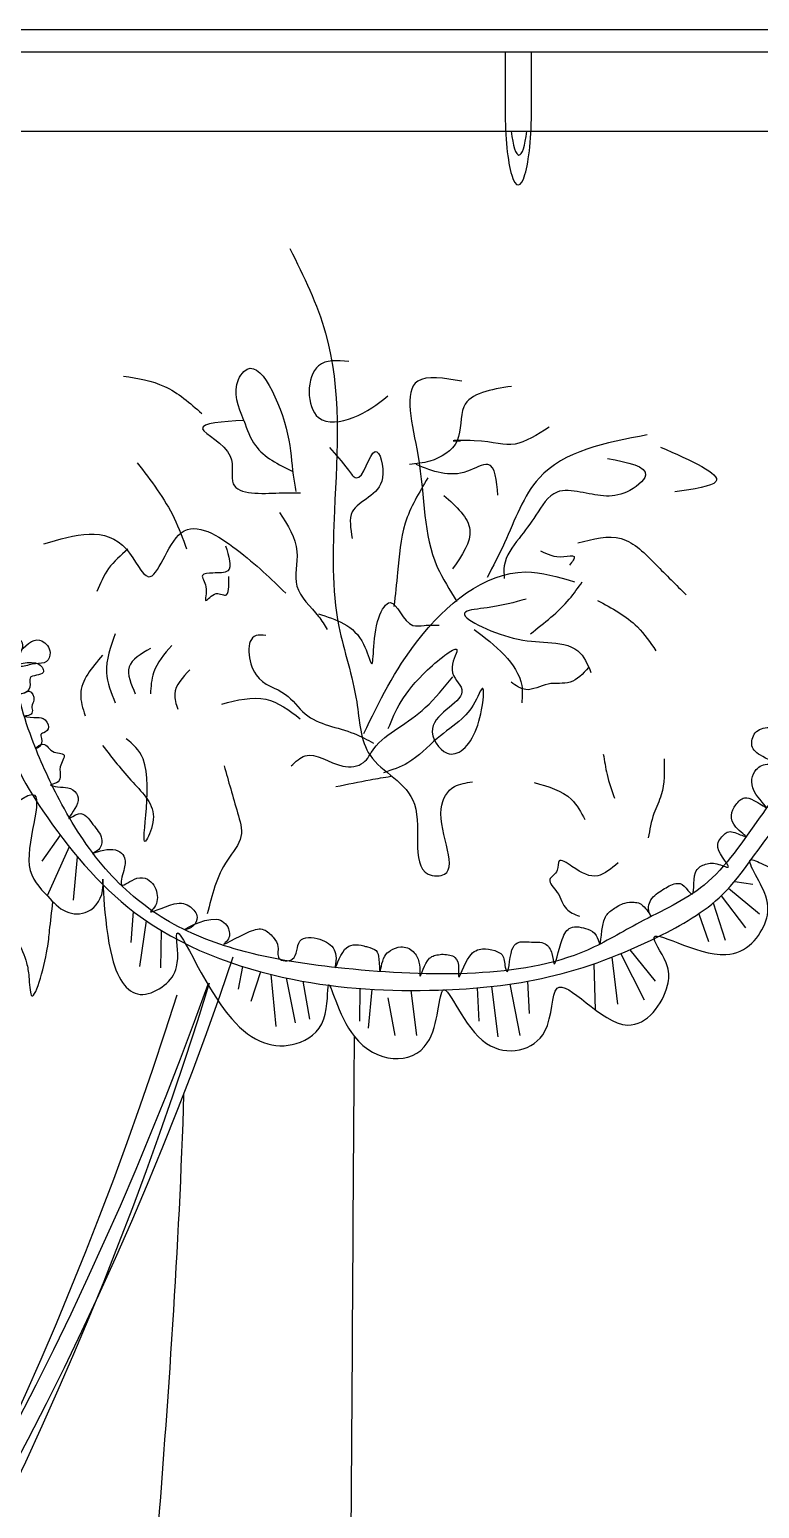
# Model space of a CAD drawing. Header units: inches. Extents: x 8.9 to 51.4, y 16 to 40.8.
# Drawn here: x 40.062 to 40.572, y 19.285 to 20.318 of the extents above; entities that cross this region are included whole.
import ezdxf

# ---------------------------------------------------------------- set-up
doc = ezdxf.new("R2010")
doc.units = ezdxf.units.IN
doc.header["$MEASUREMENT"] = 0
doc.layers.add('02', color=2, linetype='Continuous')
doc.layers.add('4', color=4, linetype='Continuous')

msp = doc.modelspace()

# ---------------------------------------------------------------- linework, layer by layer
at = {"layer": '02'}
for p, q in [((38.8495, 20.3024), (42.3624, 20.3023)), ((40.3945, 20.3024), (40.3945, 20.2616)), ((40.4129, 20.2608), (40.4129, 20.3024)), ((38.8508, 20.2469), (42.3617, 20.2469)), ((40.0837, 19.755), (40.0708, 19.7369)), ((40.09, 19.7469), (40.0746, 19.7127)), ((40.0956, 19.74), (40.0926, 19.7097)), ((40.5507, 19.718), (40.5722, 19.7001)), ((40.5549, 19.7227), (40.5676, 19.7208)), ((40.5399, 19.7077), (40.5482, 19.6816)), ((40.5455, 19.7127), (40.5624, 19.6903)), ((40.1347, 19.7018), (40.1331, 19.68)), ((40.1436, 19.6953), (40.139, 19.6633)), ((40.5298, 19.7002), (40.5366, 19.6808)), ((40.1543, 19.6885), (40.1538, 19.6623)), ((40.4753, 19.6722), (40.4916, 19.64)), ((40.4816, 19.6749), (40.4993, 19.6531)), ((40.2109, 19.6633), (40.2081, 19.6475)), ((40.4565, 19.6651), (40.4575, 19.633)), ((40.469, 19.6698), (40.4731, 19.6369)), ((40.2236, 19.6596), (40.2168, 19.6388)), ((40.2309, 19.6577), (40.2342, 19.6214)), ((40.2415, 19.6553), (40.2479, 19.6239)), ((40.2532, 19.653), (40.2579, 19.6264)), ((40.4102, 19.653), (40.4114, 19.6305)), ((40.293, 19.6479), (40.2927, 19.6251)), ((40.3014, 19.6473), (40.2989, 19.6201)), ((40.3126, 19.6413), (40.3175, 19.6152)), ((40.3287, 19.6465), (40.3325, 19.6152)), ((40.375, 19.6484), (40.3762, 19.625)), ((40.3849, 19.6493), (40.3894, 19.6141)), ((40.3979, 19.651), (40.4048, 19.6152))]:
    msp.add_line(p, q, dxfattribs=at)
for centre, radius, start, end in [((37.97, 20.4209), 2.3573, 297.8194, 341.4247), ((37.7079, 20.4127), 2.5942, 304.1114, 342.9485), ((37.885, 20.4746), 2.445, 298.9935, 340.3152), ((37.7047, 20.4176), 2.5795, 304.1114, 342.537)]:
    msp.add_arc(centre, radius, start, end, dxfattribs=at)
for centre, major_axis, ratio, start_param, end_param in [((40.4037, 20.2616), (0, 0.0523), 0.176397, 1.570796, 4.728041), ((40.4042, 20.2663), (0, 0.0361), 0.176643, 2.136708, 4.146478)]:
    msp.add_ellipse(centre, major_axis=major_axis, ratio=ratio, start_param=start_param, end_param=end_param, dxfattribs=at)
for points, knots in [([(40.2442, 20.1649), (40.2537, 20.1455), (40.2818, 20.0885), (40.2752, 19.9962), (40.2727, 19.9085), (40.2923, 19.8548), (40.2937, 19.804), (40.3456, 19.7854), (40.326, 19.7266), (40.3658, 19.7265), (40.3417, 19.7657), (40.3565, 19.7903), (40.3672, 19.7916), (40.3716, 19.7922)], [0, 0, 0, 0, 0.421094, 1.239066, 1.770476, 2.127175, 2.379814, 2.68354, 3.020392, 3.06127, 3.367626, 3.48674, 3.57101, 3.57101, 3.57101, 3.57101]), ([(40.212, 20.0448), (40.2081, 20.0545), (40.2033, 20.0666), (40.2215, 20.0943), (40.2453, 20.0385), (40.2451, 20.0126), (40.2476, 19.9991), (40.2483, 19.9952)], [0, 0, 0, 0, 0.1896769, 0.2348797, 0.5861439, 0.7758209, 0.852064, 0.852064, 0.852064, 0.852064]), ([(40.2853, 20.086), (40.2773, 20.0867), (40.2556, 20.0885), (40.2551, 20.0395), (40.2919, 20.0456), (40.3052, 20.0562), (40.3125, 20.0619)], [0, 0, 0, 0, 0.1404812, 0.3787076, 0.5376463, 0.7250344, 0.7250344, 0.7250344, 0.7250344]), ([(40.1279, 20.0758), (40.1378, 20.0742), (40.1586, 20.0709), (40.1743, 20.0569), (40.1826, 20.0496)], [0, 0, 0, 0, 0.1934187, 0.406058, 0.406058, 0.406058, 0.406058]), ([(40.3642, 20.0723), (40.3519, 20.0743), (40.3191, 20.0798), (40.3404, 20.0042), (40.336, 19.9574), (40.3558, 19.9264), (40.3608, 19.9184)], [0, 0, 0, 0, 0.202498, 0.539737, 1.064611, 1.245906, 1.245906, 1.245906, 1.245906]), ([(40.399, 20.0686), (40.3846, 20.0664), (40.3605, 20.0626), (40.3658, 20.0283), (40.345, 20.0158), (40.3324, 20.0145), (40.3277, 20.014)], [0, 0, 0, 0, 0.2381579, 0.3975145, 0.5538484, 0.6489667, 0.6489667, 0.6489667, 0.6489667]), ([(40.212, 20.0448), (40.1971, 20.0439), (40.1684, 20.0422), (40.2089, 20.0245), (40.1982, 19.9918), (40.232, 19.9944), (40.247, 19.9942), (40.2516, 19.9942)], [0, 0, 0, 0, 0.1935323, 0.3725697, 0.4998999, 0.7151517, 0.8136547, 0.8136547, 0.8136547, 0.8136547]), ([(40.212, 20.0448), (40.2142, 20.0386), (40.22, 20.022), (40.2361, 20.0141), (40.2461, 20.0091)], [0, 0, 0, 0, 0.1264517, 0.335217, 0.335217, 0.335217, 0.335217]), ([(40.4252, 20.0401), (40.4169, 20.0348), (40.3996, 20.0239), (40.3842, 20.0315), (40.3533, 20.0306), (40.3614, 20.0306), (40.3634, 20.0306)], [0, 0, 0, 0, 0.1748079, 0.3631095, 0.4569355, 0.4882108, 0.4882108, 0.4882108, 0.4882108]), ([(40.4938, 20.0347), (40.4646, 20.0291), (40.417, 20.0201), (40.3981, 19.9659), (40.3861, 19.943), (40.382, 19.9351)], [0, 0, 0, 0, 0.534889, 0.872433, 1.050024, 1.050024, 1.050024, 1.050024]), ([(40.2719, 20.0258), (40.2761, 20.0211), (40.2818, 20.0147), (40.2942, 19.9973), (40.3031, 20.0378), (40.3156, 19.9933), (40.2833, 19.9878), (40.2865, 19.9692), (40.2877, 19.9624)], [0, 0, 0, 0, 0.1356633, 0.1847962, 0.3342095, 0.460632, 0.6697984, 0.7913497, 0.7913497, 0.7913497, 0.7913497]), ([(40.5031, 20.0262), (40.5244, 20.0168), (40.5594, 20.0014), (40.5262, 19.9968), (40.5132, 19.995)], [0, 0, 0, 0, 0.2993704, 0.4927892, 0.4927892, 0.4927892, 0.4927892]), ([(40.1375, 20.0152), (40.147, 20.0028), (40.1613, 19.9842), (40.1693, 19.9623), (40.1719, 19.955)], [0, 0, 0, 0, 0.3061263, 0.4585141, 0.4585141, 0.4585141, 0.4585141]), ([(40.3895, 19.9926), (40.3886, 20.0028), (40.3871, 20.0199), (40.3603, 20.0028), (40.344, 20.0093), (40.3324, 20.014)], [0, 0, 0, 0, 0.1482502, 0.2471441, 0.4837819, 0.4837819, 0.4837819, 0.4837819]), ([(40.4661, 20.0183), (40.48, 20.0156), (40.5024, 20.0111), (40.4738, 19.9881), (40.4532, 19.9942), (40.4275, 19.9977), (40.4164, 19.9782), (40.4042, 19.9623), (40.393, 19.9477), (40.3937, 19.9374), (40.3939, 19.9344)], [0, 0, 0, 0, 0.190809, 0.307429, 0.520567, 0.627135, 0.771099, 0.902805, 1.045763, 1.103847, 1.103847, 1.103847, 1.103847]), ([(40.3406, 20.0047), (40.3344, 19.9944), (40.3221, 19.9741), (40.32, 19.9421), (40.3177, 19.9228), (40.3168, 19.9149)], [0, 0, 0, 0, 0.2330044, 0.4614024, 0.6186459, 0.6186459, 0.6186459, 0.6186459]), ([(40.3518, 19.9924), (40.3604, 19.9847), (40.3774, 19.9693), (40.3643, 19.9504), (40.3578, 19.9411)], [0, 0, 0, 0, 0.1985766, 0.3941226, 0.3941226, 0.3941226, 0.3941226]), ([(40.0723, 19.9586), (40.0939, 19.965), (40.1247, 19.9742), (40.1484, 19.9188), (40.1642, 19.984), (40.2121, 19.9526), (40.2311, 19.934), (40.2412, 19.9241)], [0, 0, 0, 0, 0.379455, 0.541001, 0.793289, 1.056797, 1.360637, 1.360637, 1.360637, 1.360637]), ([(40.2369, 19.9804), (40.2426, 19.9717), (40.2529, 19.956), (40.2442, 19.9269), (40.2619, 19.9123), (40.2683, 19.9019), (40.2702, 19.8988)], [0, 0, 0, 0, 0.1955461, 0.3543637, 0.5251828, 0.5967777, 0.5967777, 0.5967777, 0.5967777]), ([(40.4454, 19.9592), (40.456, 19.962), (40.477, 19.9677), (40.5001, 19.9437), (40.514, 19.9299), (40.521, 19.923)], [0, 0, 0, 0, 0.1996629, 0.3982818, 0.5948836, 0.5948836, 0.5948836, 0.5948836]), ([(40.1309, 19.9548), (40.126, 19.9506), (40.1164, 19.9424), (40.1116, 19.9308), (40.1093, 19.9252)], [0, 0, 0, 0, 0.1251786, 0.2439062, 0.2439062, 0.2439062, 0.2439062]), ([(40.1991, 19.9573), (40.2015, 19.9499), (40.2054, 19.938), (40.1919, 19.9384), (40.18, 19.9376), (40.1877, 19.929), (40.183, 19.9143), (40.1919, 19.9268), (40.2007, 19.9204), (40.2017, 19.9296), (40.2015, 19.9336), (40.2014, 19.9358)], [0, 0, 0, 0, 0.1158873, 0.1849384, 0.2333387, 0.2881114, 0.3510627, 0.4078362, 0.4553759, 0.4935691, 0.5407826, 0.5407826, 0.5407826, 0.5407826]), ([(40.4193, 19.9537), (40.4239, 19.9514), (40.4305, 19.9481), (40.4452, 19.9514), (40.4415, 19.9461), (40.4396, 19.9436)], [0, 0, 0, 0, 0.1099986, 0.1566882, 0.2014042, 0.2014042, 0.2014042, 0.2014042]), ([(40.2958, 19.8261), (40.3065, 19.8482), (40.3299, 19.8965), (40.3906, 19.9478), (40.4315, 19.9355), (40.4429, 19.9321)], [0, 0, 0, 0, 0.493689, 1.080283, 1.309729, 1.309729, 1.309729, 1.309729]), ([(40.4122, 19.8958), (40.4219, 19.9033), (40.4356, 19.9139), (40.4455, 19.9279), (40.4484, 19.932)], [0, 0, 0, 0, 0.2391541, 0.3384423, 0.3384423, 0.3384423, 0.3384423]), ([(40.264, 19.9096), (40.2764, 19.9059), (40.2935, 19.9007), (40.3039, 19.8622), (40.3007, 19.9014), (40.3166, 19.9255), (40.3246, 19.8992), (40.339, 19.9021), (40.345, 19.9018), (40.3485, 19.9017)], [0, 0, 0, 0, 0.2505663, 0.3440867, 0.555339, 0.6421852, 0.7895839, 0.841717, 0.9112279, 0.9112279, 0.9112279, 0.9112279]), ([(40.4092, 19.92), (40.401, 19.9177), (40.3884, 19.9142), (40.3521, 19.9111), (40.3999, 19.8901), (40.4221, 19.8904), (40.4468, 19.8874), (40.4521, 19.8744), (40.4545, 19.8686)], [0, 0, 0, 0, 0.1831614, 0.2844624, 0.5333561, 0.6935299, 0.8381581, 0.9539387, 0.9539387, 0.9539387, 0.9539387]), ([(40.4591, 19.9191), (40.4691, 19.9137), (40.4855, 19.9049), (40.4959, 19.8897), (40.4999, 19.8839)], [0, 0, 0, 0, 0.2197534, 0.3587042, 0.3587042, 0.3587042, 0.3587042]), ([(40.0234, 19.896), (40.0271, 19.8966), (40.0347, 19.8979), (40.0355, 19.8786), (40.0401, 19.8965), (40.05, 19.8953), (40.057, 19.8916), (40.0581, 19.8849), (40.0501, 19.8764), (40.0617, 19.8918), (40.0719, 19.8917), (40.078, 19.884), (40.0748, 19.8746), (40.0653, 19.8755), (40.0598, 19.8729), (40.0475, 19.8727), (40.0681, 19.8797), (40.0746, 19.8658), (40.0609, 19.8676), (40.0633, 19.8592), (40.0608, 19.8535), (40.0496, 19.8531), (40.0583, 19.8539), (40.0629, 19.8571), (40.0669, 19.8497), (40.0629, 19.8455), (40.065, 19.8411), (40.0621, 19.8382), (40.0557, 19.8384), (40.0664, 19.8367), (40.0718, 19.8381), (40.0771, 19.831), (40.0735, 19.8267), (40.0696, 19.8261), (40.0709, 19.8214), (40.071, 19.8174), (40.0645, 19.8145), (40.0732, 19.8217), (40.0763, 19.8116), (40.0899, 19.8129), (40.082, 19.8029), (40.0846, 19.7964), (40.0821, 19.791), (40.0744, 19.7903), (40.0837, 19.7881), (40.0887, 19.7891), (40.096, 19.7847), (40.0972, 19.7759), (40.0851, 19.7626), (40.0992, 19.7737), (40.1063, 19.762), (40.1136, 19.7545), (40.1125, 19.7454), (40.1018, 19.7402), (40.1203, 19.7483), (40.1302, 19.7403), (40.1283, 19.7307), (40.1237, 19.7155), (40.1361, 19.7263), (40.1466, 19.7248), (40.1527, 19.7148), (40.1512, 19.7059), (40.143, 19.6985), (40.1638, 19.7094), (40.174, 19.7067), (40.1807, 19.6985), (40.1776, 19.6912), (40.1629, 19.6857), (40.1911, 19.7015), (40.202, 19.6912), (40.2024, 19.6829), (40.1932, 19.6754), (40.2146, 19.6883), (40.2255, 19.6906), (40.2326, 19.6841), (40.237, 19.6774), (40.2339, 19.6671), (40.2504, 19.6663), (40.2475, 19.6847), (40.2655, 19.6837), (40.275, 19.6772), (40.2769, 19.6694), (40.2744, 19.6562), (40.28, 19.6753), (40.2883, 19.6791), (40.2943, 19.6781), (40.2995, 19.6767), (40.3053, 19.6751), (40.3067, 19.6683), (40.3067, 19.6539), (40.3087, 19.6702), (40.3147, 19.6749), (40.322, 19.6783), (40.3309, 19.6747), (40.3349, 19.6665), (40.335, 19.6609), (40.3348, 19.6531), (40.3389, 19.6691), (40.3456, 19.6712), (40.3498, 19.6719), (40.3513, 19.6719)], [0, 0, 0, 0, 11.521072, 23.843859, 36.113152, 47.231064, 55.621999, 63.203862, 69.020465, 85.474046, 94.222552, 106.325846, 114.425994, 123.899099, 135.198045, 139.853579, 158.557298, 166.360122, 178.355831, 183.589326, 192.467399, 199.546917, 206.418642, 210.763759, 219.167582, 224.957528, 229.557405, 234.090142, 237.78302, 245.897193, 254.026663, 262.55401, 268.869026, 271.046876, 275.08839, 282.146865, 285.763907, 291.425936, 302.730523, 313.024591, 323.312386, 332.258231, 338.124096, 343.271152, 349.195947, 358.185504, 366.98689, 375.1601, 390.092303, 399.190385, 414.325381, 428.554479, 437.827561, 443.695153, 458.701835, 472.936028, 483.539671, 495.846684, 509.905408, 518.810296, 533.336884, 546.623805, 548.903263, 569.057461, 582.974583, 593.480654, 601.415905, 608.625827, 635.904231, 649.123415, 658.824191, 662.243362, 685.326793, 697.526881, 707.848409, 716.856681, 726.557457, 737.873203, 754.483017, 771.490035, 786.482513, 793.910063, 802.006306, 819.306164, 827.605168, 836.510057, 839.834036, 847.773333, 855.416521, 865.920323, 879.425587, 886.263945, 895.699638, 906.927805, 917.023729, 926.724505, 928.335705, 942.167404, 951.589523, 956.987737, 956.987737, 956.987737, 956.987737]), ([(40.1221, 19.8958), (40.1188, 19.8867), (40.1129, 19.8704), (40.1193, 19.8545), (40.1221, 19.8475)], [0, 0, 0, 0, 0.1830347, 0.3275693, 0.3275693, 0.3275693, 0.3275693]), ([(40.2274, 19.8945), (40.2249, 19.8948), (40.2125, 19.8963), (40.2161, 19.8608), (40.2414, 19.8572), (40.257, 19.8327), (40.283, 19.8301), (40.2982, 19.8217), (40.3026, 19.8193)], [0, 0, 0, 0, 0.0449995, 0.2248604, 0.3870705, 0.5142999, 0.7566044, 0.8572111, 0.8572111, 0.8572111, 0.8572111]), ([(40.3729, 19.8988), (40.3802, 19.8933), (40.3939, 19.8828), (40.4074, 19.8639), (40.4065, 19.8516), (40.4061, 19.8475)], [0, 0, 0, 0, 0.1831087, 0.3431924, 0.4226012, 0.4226012, 0.4226012, 0.4226012]), ([(40.6062, 19.8163), (40.5988, 19.8164), (40.5819, 19.818), (40.5873, 19.7871), (40.565, 19.7582), (40.5397, 19.7177), (40.491, 19.6967), (40.4419, 19.6662), (40.3696, 19.6556), (40.2879, 19.6602), (40.2143, 19.6706), (40.1558, 19.6933), (40.1124, 19.7306), (40.0837, 19.776), (40.0614, 19.8257), (40.0514, 19.86), (40.0538, 19.8884), (40.036, 19.8854), (40.0269, 19.8858), (40.0234, 19.8859)], [3.403148, 3.403148, 3.403148, 3.403148, 3.494804, 3.616863, 3.733754, 4.034427, 4.287664, 4.488595, 4.87789, 5.322192, 5.688039, 5.959648, 6.226439, 6.508811, 6.737801, 7.019342, 7.035002, 7.125177, 7.181092, 7.181092, 7.181092, 7.181092]), ([(40.1131, 19.8807), (40.1057, 19.872), (40.0946, 19.859), (40.0994, 19.8436), (40.101, 19.8385)], [0, 0, 0, 0, 0.2044277, 0.3056574, 0.3056574, 0.3056574, 0.3056574]), ([(40.1467, 19.8854), (40.1402, 19.8817), (40.1271, 19.8743), (40.1331, 19.8606), (40.1361, 19.8537)], [0, 0, 0, 0, 0.128473, 0.2568942, 0.2568942, 0.2568942, 0.2568942]), ([(40.1616, 19.8876), (40.1564, 19.8816), (40.1478, 19.8717), (40.147, 19.8588), (40.1467, 19.8537)], [0, 0, 0, 0, 0.1506977, 0.2491902, 0.2491902, 0.2491902, 0.2491902]), ([(40.3129, 19.8295), (40.3179, 19.8418), (40.3254, 19.8603), (40.3676, 19.8932), (40.3528, 19.8688), (40.3756, 19.8514), (40.3332, 19.8368), (40.3556, 19.8038), (40.3779, 19.8245), (40.3815, 19.8664), (40.373, 19.846), (40.364, 19.8348), (40.3451, 19.8224), (40.33, 19.8053), (40.3154, 19.8006), (40.3095, 19.7987)], [0, 0, 0, 0, 0.324325, 0.486535, 0.579237, 0.679798, 0.904686, 1.035808, 1.211482, 1.392744, 1.443025, 1.555469, 1.699495, 1.875169, 1.996321, 1.996321, 1.996321, 1.996321]), ([(40.0234, 19.8716), (40.0299, 19.8714), (40.0475, 19.8708), (40.0418, 19.8198), (40.0734, 19.7653), (40.1365, 19.6885), (40.2398, 19.6498), (40.3395, 19.6443), (40.427, 19.6529), (40.4933, 19.6782), (40.5528, 19.7121), (40.5755, 19.7545), (40.6012, 19.7788), (40.5957, 19.7992), (40.6036, 19.7996), (40.6062, 19.7998)], [0, 0, 0, 0, 20.896685, 56.082304, 143.937634, 259.724367, 404.984952, 528.928334, 622.281062, 721.331139, 786.575874, 864.22403, 893.058722, 910.137915, 918.532207, 918.532207, 918.532207, 918.532207]), ([(40.1743, 19.8706), (40.1692, 19.8653), (40.1613, 19.857), (40.1646, 19.8467), (40.1658, 19.8431)], [0, 0, 0, 0, 0.1314316, 0.2024565, 0.2024565, 0.2024565, 0.2024565]), ([(40.4528, 19.8722), (40.4489, 19.8678), (40.4412, 19.8593), (40.4241, 19.8628), (40.4102, 19.8538), (40.4021, 19.8595), (40.3987, 19.8619)], [0, 0, 0, 0, 0.1084882, 0.2105285, 0.3153418, 0.3911242, 0.3911242, 0.3911242, 0.3911242]), ([(40.0256, 19.8645), (40.0236, 19.8443), (40.0207, 19.816), (40.0322, 19.7605), (40.0517, 19.7778), (40.0763, 19.7909), (40.0518, 19.7352), (40.0731, 19.7148), (40.086, 19.6999), (40.1059, 19.6992), (40.1137, 19.7125), (40.1132, 19.7383), (40.1133, 19.6681), (40.1347, 19.6386), (40.1573, 19.6492), (40.168, 19.6634), (40.1593, 19.7124), (40.1953, 19.6176), (40.2419, 19.6022), (40.2717, 19.6219), (40.2691, 19.6689), (40.2842, 19.5972), (40.3486, 19.5922), (40.3476, 19.673), (40.3736, 19.5953), (40.4292, 19.6073), (40.425, 19.6726), (40.4777, 19.6006), (40.5084, 19.642), (40.5097, 19.6655), (40.4837, 19.6994), (40.5502, 19.6561), (40.5773, 19.6895), (40.5798, 19.7139), (40.5576, 19.7439), (40.5844, 19.7291), (40.5967, 19.7273), (40.6062, 19.7274)], [0, 0, 0, 0, 0.333911, 0.469578, 0.586313, 0.60966, 0.849659, 0.971372, 1.052907, 1.126006, 1.224468, 1.234903, 1.487288, 1.650335, 1.729855, 1.805118, 1.909466, 2.248152, 2.4828, 2.608504, 2.724092, 2.919575, 3.168906, 3.357116, 3.591356, 3.794109, 3.94605, 4.216913, 4.408826, 4.471435, 4.577207, 4.827466, 5.005242, 5.08872, 5.222871, 5.276145, 5.423647, 5.423647, 5.423647, 5.423647]), ([(40.2451, 19.8034), (40.2482, 19.8064), (40.2585, 19.8164), (40.2761, 19.8012), (40.2963, 19.8034), (40.3037, 19.8192), (40.3201, 19.8301), (40.3408, 19.8443), (40.3519, 19.8582), (40.3579, 19.8657)], [0, 0, 0, 0, 0.07891, 0.2588924, 0.3549148, 0.4338079, 0.5793038, 0.7371236, 0.9271352, 0.9271352, 0.9271352, 0.9271352]), ([(40.1966, 19.8466), (40.2072, 19.8494), (40.2272, 19.8547), (40.2436, 19.8422), (40.2513, 19.8364)], [0, 0, 0, 0, 0.2037421, 0.3851071, 0.3851071, 0.3851071, 0.3851071]), ([(40.3513, 19.6719), (40.3544, 19.6716), (40.3606, 19.6711), (40.3624, 19.6633), (40.3613, 19.6501), (40.3677, 19.6721), (40.378, 19.6765), (40.3864, 19.675), (40.3943, 19.6715), (40.3938, 19.6651), (40.3971, 19.6552), (40.3973, 19.6735), (40.403, 19.6813), (40.4125, 19.6799), (40.4225, 19.6812), (40.4277, 19.6734), (40.4286, 19.6582), (40.4329, 19.6815), (40.4396, 19.6925), (40.4512, 19.6902), (40.4585, 19.6865), (40.4619, 19.672), (40.4611, 19.6973), (40.4703, 19.7035), (40.477, 19.7081), (40.4858, 19.7084), (40.4914, 19.707), (40.4977, 19.6965), (40.4939, 19.7027), (40.4953, 19.7111), (40.5045, 19.7168), (40.5113, 19.7212), (40.5184, 19.7216), (40.5211, 19.7176), (40.528, 19.7099), (40.5242, 19.7292), (40.5338, 19.7351), (40.5416, 19.7362), (40.5564, 19.729), (40.5394, 19.7452), (40.5453, 19.7536), (40.5511, 19.7589), (40.5564, 19.7562), (40.5657, 19.7528), (40.5501, 19.763), (40.5531, 19.7744), (40.5614, 19.7825), (40.5689, 19.7795), (40.5822, 19.7705), (40.5643, 19.7867), (40.5676, 19.8008), (40.5769, 19.8058), (40.5901, 19.8024), (40.5732, 19.8101), (40.5654, 19.816), (40.5683, 19.8284), (40.5785, 19.8312), (40.5904, 19.8286), (40.5893, 19.8204), (40.5929, 19.8103), (40.5875, 19.8347), (40.6057, 19.8298), (40.6063, 19.8216), (40.6063, 19.8146), (40.6062, 19.8141), (40.6062, 19.8141)], [0, 0, 0, 0, 0.041416, 0.081012, 0.10814, 0.186594, 0.237095, 0.279328, 0.308335, 0.351356, 0.364555, 0.437952, 0.469261, 0.508995, 0.563651, 0.604178, 0.638149, 0.725341, 0.774204, 0.832263, 0.868001, 0.896289, 0.988022, 1.025176, 1.069848, 1.101496, 1.146168, 1.178233, 1.184841, 1.23454, 1.288377, 1.336716, 1.351319, 1.386477, 1.402992, 1.4774, 1.51668, 1.560587, 1.60031, 1.676032, 1.72049, 1.739186, 1.783862, 1.802332, 1.84775, 1.923629, 1.96102, 1.994319, 2.041404, 2.109333, 2.183158, 2.230937, 2.260571, 2.319828, 2.371791, 2.417224, 2.468415, 2.514906, 2.56391, 2.575526, 2.645697, 2.697288, 2.747248, 2.769285, 2.776541, 2.776541, 2.776541, 2.776541]), ([(40.1133, 19.8177), (40.12, 19.8091), (40.1324, 19.7928), (40.1536, 19.7729), (40.1351, 19.7305), (40.1532, 19.8031), (40.1344, 19.8186), (40.1298, 19.8224)], [0, 0, 0, 0, 0.22006, 0.41404, 0.511943, 0.883753, 1.004682, 1.004682, 1.004682, 1.004682]), ([(40.4631, 19.8117), (40.4639, 19.8069), (40.4655, 19.7964), (40.469, 19.7863), (40.4709, 19.7808)], [0, 0, 0, 0, 0.0946726, 0.2098516, 0.2098516, 0.2098516, 0.2098516]), ([(40.5056, 19.8083), (40.5058, 19.7997), (40.5061, 19.7864), (40.4974, 19.7692), (40.4955, 19.7588), (40.4945, 19.7531)], [0, 0, 0, 0, 0.1655807, 0.2575464, 0.3728517, 0.3728517, 0.3728517, 0.3728517]), ([(40.1981, 19.8036), (40.2012, 19.7928), (40.2057, 19.7769), (40.2129, 19.7528), (40.1943, 19.7322), (40.1896, 19.713), (40.1864, 19.7)], [0, 0, 0, 0, 0.225385, 0.334837, 0.459653, 0.7241767, 0.7241767, 0.7241767, 0.7241767]), ([(40.2763, 19.789), (40.2843, 19.7906), (40.297, 19.7933), (40.3099, 19.7954), (40.3147, 19.7962)], [0, 0, 0, 0, 0.1609849, 0.2570074, 0.2570074, 0.2570074, 0.2570074]), ([(40.4149, 19.7918), (40.4246, 19.7891), (40.4401, 19.7848), (40.4475, 19.7711), (40.4502, 19.7659)], [0, 0, 0, 0, 0.1871471, 0.2987913, 0.2987913, 0.2987913, 0.2987913]), ([(40.0295, 19.7783), (40.0192, 19.7761), (39.9991, 19.7717), (39.9936, 19.746), (40.0093, 19.7196), (40.0088, 19.7481), (40.0169, 19.7668), (40.0343, 19.7517), (40.0354, 19.734), (40.0503, 19.7187), (40.0462, 19.6925), (40.0594, 19.6733), (40.062, 19.6559), (40.0632, 19.6293), (40.0747, 19.6709), (40.0763, 19.6902), (40.0778, 19.7015), (40.0786, 19.7084)], [0, 0, 0, 0, 0.190652, 0.371988, 0.460941, 0.616422, 0.69244, 0.80757, 0.91792, 1.056193, 1.18354, 1.407651, 1.471981, 1.557245, 1.781355, 1.866619, 1.999201, 1.999201, 1.999201, 1.999201]), ([(40.4734, 19.7357), (40.4687, 19.7317), (40.4586, 19.7231), (40.4456, 19.7298), (40.4307, 19.7406), (40.4324, 19.7289), (40.4221, 19.7241), (40.4333, 19.7143), (40.4352, 19.703), (40.443, 19.6998), (40.4464, 19.6984)], [0, 0, 0, 0, 0.1104635, 0.2364282, 0.3009568, 0.3441343, 0.3983694, 0.4666499, 0.5538446, 0.6221515, 0.6221515, 0.6221515, 0.6221515]), ([(40.289, 19.6147), (40.2874, 19.3818), (40.2851, 18.8575), (40.268, 18.1141), (40.2383, 17.4745), (40.2406, 17.1257), (40.2442, 16.9474)], [5.097627, 5.097627, 5.097627, 5.097627, 9.85818, 15.812613, 20.291338, 22.939934, 22.939934, 22.939934, 22.939934]), ([(40.1699, 19.5739), (40.1633, 19.3593), (40.114, 18.9296), (40.1301, 18.1663), (40.1511, 17.5222), (40.1499, 17.0942), (40.1653, 16.9518)], [5.444472, 5.444472, 5.444472, 5.444472, 9.832476, 14.261297, 21.025094, 23.006985, 23.006985, 23.006985, 23.006985])]:
    msp.add_open_spline(points, degree=3, knots=knots, dxfattribs=at)
at = {"layer": '4'}
msp.add_line((30.6976, 20.3179), (51.0238, 20.3179), dxfattribs=at)

doc.saveas('drawing.dxf')
